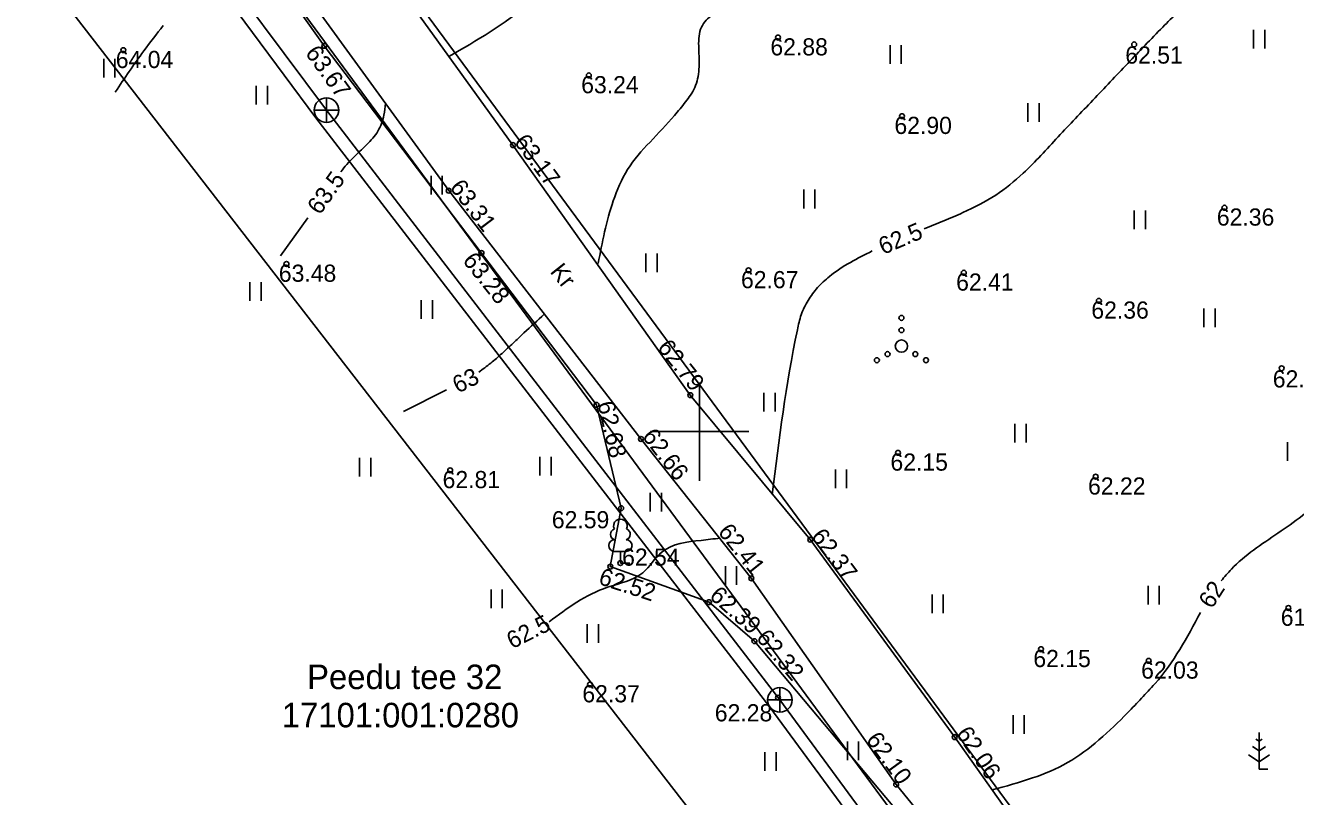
# Model space of a CAD drawing. Extents: x 643123 to 643699, y 6456101 to 6456901.
# Drawn here: x 643472.5 to 643524.3, y 6456285.1 to 6456316.6 of the extents above; entities that cross this region are included whole.
import ezdxf

# ---------------------------------------------------------------- set-up
doc = ezdxf.new("R2010")
doc.units = 0
for name, color, linetype in [('AED', 7, 'Continuous'), ('ELKAEV', 7, 'Continuous'), ('HALJASTUS', 7, 'Continuous'), ('KKAEV', 7, 'Continuous'), ('KTRASS', 7, 'Continuous'), ('MOOTPIIR', 7, 'Continuous'), ('PIIR', 7, 'Continuous'), ('PUU', 7, 'Continuous'), ('SIRAJATIS', 7, 'Continuous'), ('TEE', 7, 'Continuous'), ('VORK', 7, 'Continuous'), ('VTRASS', 7, 'Continuous')]:
    doc.layers.add(name, color=color, linetype=linetype)

msp = doc.modelspace()

# ---------------------------------------------------------------- linework, layer by layer
at = {"layer": 'AED'}
msp.add_lwpolyline([(643502.928, 6456277.914), (643506.987, 6456279.325), (643508.876, 6456280.344), (643509.065, 6456282.421), (643508.166, 6456284.403), (643502.233, 6456291.456), (643500.382, 6456293.044), (643496.358, 6456294.496), (643496.8, 6456296.879), (643495.798, 6456301.091), (643491.105, 6456307.282), (643484.7, 6456315.731), (643479.324, 6456323.309), (643474.892, 6456329.404), (643468.305, 6456338.486), (643467.057, 6456339.733), (643462.296, 6456339.962), (643459.149, 6456338.878), (643454.288, 6456336.123)], dxfattribs=at)
at = {"layer": 'ELKAEV'}
for centre in [(643484.7, 6456315.731), (643503.193, 6456316.069), (643517.709, 6456315.79), (643476.513, 6456315.554), (643495.482, 6456314.526), (643508.249, 6456312.866), (643492.391, 6456311.685), (643489.771, 6456309.827), (643521.39, 6456309.129), (643491.105, 6456307.282), (643483.158, 6456306.838), (643501.994, 6456306.576), (643510.764, 6456306.478), (643516.274, 6456305.335), (643523.72, 6456302.584), (643499.62, 6456301.487), (643495.798, 6456301.091), (643497.607, 6456299.702), (643508.087, 6456299.137), (643489.833, 6456298.423), (643516.14, 6456298.161), (643496.8, 6456296.879), (643504.509, 6456295.596), (643496.358, 6456294.496), (643496.769, 6456294.64), (643502.108, 6456294.017), (643500.382, 6456293.044), (643523.996, 6456292.809), (643502.233, 6456291.456), (643513.911, 6456291.126), (643518.304, 6456290.655), (643495.529, 6456289.689), (643503.195, 6456289.153), (643510.396, 6456287.543), (643508.009, 6456285.611)]:
    msp.add_circle(centre, 0.1, dxfattribs=at)
at = {"layer": 'HALJASTUS'}
for p, q in [((643522.58, 6456316.381), (643522.58, 6456315.62)), ((643523.035, 6456316.381), (643523.035, 6456315.62)), ((643507.76, 6456315.765), (643507.76, 6456315.004)), ((643508.216, 6456315.765), (643508.216, 6456315.004)), ((643475.715, 6456315.206), (643475.715, 6456314.445)), ((643476.17, 6456315.206), (643476.17, 6456314.445)), ((643481.928, 6456314.101), (643481.928, 6456313.339)), ((643482.384, 6456314.101), (643482.384, 6456313.339)), ((643513.38, 6456313.388), (643513.38, 6456312.627)), ((643513.835, 6456313.388), (643513.835, 6456312.627)), ((643489.051, 6456310.429), (643489.051, 6456309.668)), ((643489.506, 6456310.429), (643489.506, 6456309.668)), ((643504.241, 6456309.867), (643504.241, 6456309.105)), ((643504.696, 6456309.867), (643504.696, 6456309.105)), ((643517.714, 6456309.019), (643517.714, 6456308.258)), ((643518.169, 6456309.019), (643518.169, 6456308.258)), ((643497.811, 6456307.258), (643497.811, 6456306.497)), ((643498.266, 6456307.258), (643498.266, 6456306.497)), ((643481.668, 6456306.089), (643481.668, 6456305.328)), ((643482.123, 6456306.089), (643482.123, 6456305.328)), ((643488.653, 6456305.361), (643488.653, 6456304.6)), ((643489.108, 6456305.361), (643489.108, 6456304.6)), ((643520.553, 6456305.019), (643520.553, 6456304.258)), ((643521.008, 6456305.019), (643521.008, 6456304.258)), ((643502.619, 6456301.577), (643502.619, 6456300.816)), ((643503.074, 6456301.577), (643503.074, 6456300.816)), ((643512.848, 6456300.323), (643512.848, 6456299.562)), ((643513.303, 6456300.323), (643513.303, 6456299.562)), ((643523.956, 6456299.57), (643523.956, 6456298.809)), ((643486.137, 6456298.934), (643486.137, 6456298.173)), ((643486.592, 6456298.934), (643486.592, 6456298.173)), ((643493.487, 6456298.967), (643493.487, 6456298.206)), ((643493.942, 6456298.967), (643493.942, 6456298.206)), ((643505.534, 6456298.461), (643505.534, 6456297.7)), ((643505.989, 6456298.461), (643505.989, 6456297.7)), ((643497.989, 6456297.51), (643497.989, 6456296.749)), ((643498.444, 6456297.51), (643498.444, 6456296.749)), ((643501.051, 6456294.517), (643501.051, 6456293.756)), ((643501.506, 6456294.517), (643501.506, 6456293.756)), ((643491.5, 6456293.568), (643491.5, 6456292.807)), ((643491.955, 6456293.568), (643491.955, 6456292.807)), ((643518.279, 6456293.715), (643518.279, 6456292.954)), ((643518.734, 6456293.715), (643518.734, 6456292.954)), ((643509.473, 6456293.36), (643509.473, 6456292.598)), ((643509.928, 6456293.36), (643509.928, 6456292.598)), ((643495.42, 6456292.145), (643495.42, 6456291.384)), ((643495.875, 6456292.145), (643495.875, 6456291.384)), ((643512.775, 6456288.432), (643512.775, 6456287.671)), ((643513.23, 6456288.432), (643513.23, 6456287.671)), ((643506.021, 6456287.366), (643506.021, 6456286.605)), ((643506.476, 6456287.366), (643506.476, 6456286.605)), ((643502.661, 6456286.927), (643502.661, 6456286.166)), ((643503.116, 6456286.927), (643503.116, 6456286.166))]:
    msp.add_line(p, q, dxfattribs=at)
for centre, radius in [((643508.224, 6456304.637), 0.1), ((643508.224, 6456304.137), 0.1), ((643508.224, 6456303.487), 0.25), ((643507.224, 6456302.912), 0.1), ((643507.659, 6456303.162), 0.1), ((643508.789, 6456303.162), 0.1), ((643509.224, 6456302.912), 0.1)]:
    msp.add_circle(centre, radius, dxfattribs=at)
at = {"layer": 'KKAEV'}
for p, q in [((643484.79, 6456312.61), (643484.79, 6456313.61)), ((643484.29, 6456313.11), (643485.29, 6456313.11)), ((643503.27, 6456288.56), (643503.27, 6456289.56)), ((643502.77, 6456289.06), (643503.77, 6456289.06))]:
    msp.add_line(p, q, dxfattribs=at)
for centre in [(643484.79, 6456313.11), (643503.27, 6456289.06)]:
    msp.add_circle(centre, 0.5, dxfattribs=at)
at = {"layer": 'KTRASS'}
for p, q in [((643466.66, 6456337.45), (643484.79, 6456313.11)), ((643484.79, 6456313.11), (643503.27, 6456289.06)), ((643503.27, 6456289.06), (643522.32, 6456263.14))]:
    msp.add_line(p, q, dxfattribs=at)
at = {"layer": 'MOOTPIIR'}
msp.add_lwpolyline([(643444.736, 6456376.761), (643458.837, 6456369.535), (643514.013, 6456367.012), (643600.264, 6456357.043), (643614.48, 6456310.922), (643610.825, 6456300.071), (643565.027, 6456240.194), (643548.127, 6456226.709), (643522.979, 6456254.341), (643461.859, 6456333.339), (643451.284, 6456335.372), (643428.144, 6456353.969), (643425.102, 6456360.135), (643441.39, 6456374.904)], close=True, dxfattribs=at)
at = {"layer": 'PIIR'}
for points in [[(643542.43, 6456244.32), (643459.95, 6456356.27), (643439.75, 6456383.69), (643436.36, 6456381.47), (643464.49, 6456343.35), (643539.8, 6456241.11)], [(643542.43, 6456244.32), (643560.24, 6456268.56), (643567.81, 6456286.13), (643574.34, 6456303.84), (643580.96, 6456327.41), (643584.91, 6456344.26), (643459.95, 6456356.27)], [(643496, 6456188.8), (643539.8, 6456241.11), (643464.49, 6456343.35), (643402.22, 6456303.53), (643327.72, 6456256.05), (643378.04, 6456252.4), (643420.14, 6456220.75), (643429.85, 6456269.07), (643468.6, 6456267.22), (643490.62, 6456252.95), (643466.15, 6456220.42), (643454.94, 6456197.42)]]:
    msp.add_lwpolyline(points, close=True, dxfattribs=at)
at = {"layer": 'PUU'}
for p, q in [((643497.009, 6456295.115), (643496.529, 6456295.115)), ((643496.769, 6456294.64), (643496.769, 6456295.115)), ((643497.149, 6456294.64), (643496.769, 6456294.64)), ((643522.799, 6456287.382), (643522.675, 6456287.465)), ((643522.799, 6456287.732), (643522.799, 6456286.232)), ((643522.924, 6456287.465), (643522.799, 6456287.382)), ((643522.375, 6456286.822), (643522.799, 6456286.539)), ((643522.799, 6456286.982), (643522.533, 6456287.16)), ((643523.066, 6456287.16), (643522.799, 6456286.982)), ((643522.799, 6456286.539), (643523.224, 6456286.822)), ((643523.159, 6456286.232), (643522.799, 6456286.232))]:
    msp.add_line(p, q, dxfattribs=at)
for centre, radius, start, end in [((643496.769, 6456296.16), 0.277, 332.5799, 207.4201), ((643496.599, 6456295.813), 0.233, 109.0217, 253.1415), ((643496.939, 6456295.813), 0.233, 286.8508, 70.9859), ((643496.532, 6456295.352), 0.238, 90.0016, 269.3953), ((643497.006, 6456295.352), 0.238, 270.6047, 89.9984)]:
    msp.add_arc(centre, radius, start, end, dxfattribs=at)
at = {"layer": 'SIRAJATIS'}
for p, q in [((643482.91, 6456307.163), (643484.03, 6456308.722)), ((643487.93, 6456300.822), (643489.679, 6456301.701))]:
    msp.add_line(p, q, dxfattribs=at)
for points in [[(643509.153, 6456308.271), (643509.946, 6456308.59), (643510.731, 6456308.931), (643512.067, 6456309.646), (643513.184, 6456310.536), (643514.61, 6456312.02), (643516.028, 6456313.516), (643517.446, 6456315.012), (643518.873, 6456316.495), (643520.097, 6456317.718), (643521.343, 6456318.922), (643522.591, 6456320.124), (643523.818, 6456321.341), (643524.167, 6456321.823), (643524.385, 6456322.384), (643524.591, 6456323.646), (643524.752, 6456324.929), (643525.035, 6456325.786), (643525.186, 6456326.035), (643525.498, 6456326.364), (643525.835, 6456326.651), (643526.203, 6456326.881), (643526.604, 6456327.034), (643528.514, 6456327.53), (643530.421, 6456328.029), (643531.201, 6456328.412), (643531.538, 6456328.702), (643531.832, 6456329.038), (643532.005, 6456329.314), (643532.156, 6456329.607), (643532.405, 6456330.233), (643532.773, 6456331.584), (643533.132, 6456332.936), (643533.369, 6456333.565), (643533.677, 6456334.138), (643534.24, 6456334.762), (643534.932, 6456335.326), (643535.599, 6456335.913), (643535.875, 6456336.242), (643535.991, 6456336.42), (643536.042, 6456336.513), (643536.088, 6456336.608), (643536.48, 6456338.015), (643536.571, 6456339.518), (643536.537, 6456341.061), (643536.553, 6456342.588)], [(643521.253, 6456293.911), (643521.672, 6456294.392), (643522.578, 6456295.17), (643523.57, 6456295.863), (643524.553, 6456296.568), (643525.431, 6456297.382), (643526.498, 6456298.638), (643527.539, 6456299.91), (643529.555, 6456302.505), (643530.798, 6456304.179), (643531.989, 6456305.875), (643533.107, 6456307.571), (643534.131, 6456309.249), (643534.255, 6456309.897), (643533.94, 6456310.525), (643532.504, 6456311.747), (643530.841, 6456312.956), (643530.243, 6456313.571), (643530.057, 6456313.883), (643529.969, 6456314.199), (643529.933, 6456314.617), (643529.949, 6456315.096), (643530.081, 6456315.586), (643530.21, 6456315.815), (643530.388, 6456316.036), (643530.813, 6456316.351), (643531.282, 6456316.497), (643531.859, 6456316.434), (643532.435, 6456316.062), (643533.59, 6456314.877), (643534.742, 6456313.909), (643535.316, 6456313.808), (643535.602, 6456313.907), (643535.745, 6456314), (643535.887, 6456314.125), (643536.497, 6456314.883), (643536.886, 6456315.644), (643537.186, 6456316.407), (643537.344, 6456316.789), (643537.527, 6456317.172), (643539.004, 6456319.97), (643540.472, 6456322.775), (643541.237, 6456324.4), (643541.881, 6456326.077), (643542.405, 6456327.798), (643542.622, 6456328.671), (643542.81, 6456329.551), (643542.972, 6456331.093), (643542.955, 6456332.648), (643542.904, 6456334.207), (643542.963, 6456335.759), (643543.084, 6456336.816), (643543.578, 6456339.967), (643543.707, 6456340.601)], [(643495.452, 6456325.154), (643495.014, 6456324.544), (643494.642, 6456323.895), (643494.325, 6456323.212), (643494.054, 6456322.5), (643493.948, 6456321.563), (643494.082, 6456320.596), (643494.195, 6456319.641), (643494.16, 6456319.181), (643494.022, 6456318.739), (643493.837, 6456318.374), (643493.62, 6456318.026), (643493.055, 6456317.458), (643489.779, 6456315.293)], [(643495.864, 6456306.852), (643496.48, 6456309.413), (643497.062, 6456310.686), (643497.977, 6456311.81), (643498.972, 6456312.889), (643499.422, 6456313.445), (643499.798, 6456314.029), (643499.969, 6456314.775), (643499.964, 6456315.628), (643500.04, 6456316.41), (643500.457, 6456316.939), (643500.631, 6456317.027)], [(643476.182, 6456313.849), (643477.342, 6456315.522), (643478.132, 6456316.557)], [(643485.377, 6456310.598), (643485.621, 6456310.899), (643485.881, 6456311.168), (643486.425, 6456311.695), (643486.886, 6456312.254), (643487.13, 6456312.902), (643487.19, 6456313.386)], [(643502.96, 6456297.44), (643503.982, 6456304.149), (643504.141, 6456304.766), (643504.42, 6456305.348), (643504.808, 6456305.875), (643505.292, 6456306.328), (643506.145, 6456306.903), (643507.028, 6456307.366)], [(643490.999, 6456302.426), (643491.483, 6456302.792), (643491.946, 6456303.191), (643492.395, 6456303.606), (643492.84, 6456304.023), (643493.669, 6456304.79)], [(643493.861, 6456292.247), (643496.245, 6456293.654), (643497.679, 6456294.238), (643498.466, 6456295.096), (643500.056, 6456295.567), (643500.832, 6456295.654)], [(643511.916, 6456285.395), (643513.573, 6456285.876), (643514.998, 6456286.503), (643516.277, 6456287.43), (643517.45, 6456288.541), (643518.01, 6456289.13), (643518.557, 6456289.721), (643519.568, 6456291.116), (643520.413, 6456292.62)]]:
    msp.add_spline(points, degree=3, dxfattribs=at)
at = {"layer": 'TEE'}
for points in [[(643429.839, 6456360.639), (643436.482, 6456364.117), (643443.199, 6456367.703), (643443.7, 6456371.298), (643441.39, 6456374.904), (643444.736, 6456376.761), (643449.735, 6456368.549), (643452.697, 6456365.087), (643459.412, 6456356.48), (643466.061, 6456347.625), (643470.151, 6456342.035), (643477.443, 6456332.044), (643485.2, 6456321.656), (643492.391, 6456311.685), (643499.62, 6456301.487), (643504.509, 6456295.596), (643510.396, 6456287.543), (643513.264, 6456283.488), (643518.287, 6456276.912), (643524.428, 6456268.013), (643529.263, 6456260.849), (643533.153, 6456255.852), (643538.353, 6456248.74), (643539.542, 6456247.689)], [(643537.513, 6456244.324), (643536.522, 6456246.121), (643530.818, 6456254.367), (643527.323, 6456259.149), (643522.378, 6456266.393), (643515.75, 6456274.983), (643511.16, 6456281.737), (643508.009, 6456285.611), (643502.108, 6456294.017), (643497.607, 6456299.702), (643489.771, 6456309.827), (643482.548, 6456319.795), (643475.261, 6456330.303), (643467.841, 6456340.356), (643462.269, 6456347.611), (643456.841, 6456354.621), (643450.441, 6456361.774), (643448.83, 6456362.912), (643445.231, 6456362.747), (643439.841, 6456360.112), (643431.977, 6456356.043)]]:
    msp.add_lwpolyline(points, dxfattribs=at)
at = {"layer": 'VORK'}
for p, q in [((643500, 6456302), (643500, 6456298)), ((643498, 6456300), (643502, 6456300))]:
    msp.add_line(p, q, dxfattribs=at)
at = {"layer": 'VTRASS'}
msp.add_lwpolyline([(643541.81, 6456240.26), (643521.91, 6456262.84), (643502.86, 6456288.76), (643484.36, 6456312.8), (643466.27, 6456337.17), (643448.99, 6456361.52), (643442.68, 6456358.9), (643429.8, 6456353.92)], dxfattribs=at)

# ---------------------------------------------------------------- texts
at = {"layer": 'ELKAEV'}
for s, p in [(' 62.88', (643502.623, 6456315.341)), (' 64.04', (643475.943, 6456314.826)), (' 62.51', (643517.089, 6456315.007)), (' 63.24', (643494.912, 6456313.798)), (' 62.90', (643507.679, 6456312.138)), (' 62.36', (643520.82, 6456308.401)), (' 63.48', (643482.588, 6456306.11)), (' 62.67', (643501.424, 6456305.848)), (' 62.41', (643510.194, 6456305.75)), (' 62.36', (643515.704, 6456304.607)), (' 62.21', (643523.1, 6456301.8)), (' 62.15', (643507.517, 6456298.409)), (' 62.81', (643489.263, 6456297.695)), (' 62.22', (643515.57, 6456297.433)), (' 62.59', (643493.715, 6456296.059)), (' 62.54', (643496.58, 6456294.533)), (' 61.91', (643523.426, 6456292.081)), (' 62.15', (643513.341, 6456290.398)), (' 62.03', (643517.734, 6456289.927)), (' 62.37', (643494.959, 6456288.961)), (' 62.28', (643500.357, 6456288.185))]:
    msp.add_text(s, height=0.7, dxfattribs=at).set_placement(p)
for s, rotation, p in [(' 63.67', 305.683, (643483.747, 6456315.647)), (' 63.17', 306.4623, (643492.255, 6456312.021)), (' 63.31', 307.1368, (643489.629, 6456310.162)), (' 63.28', 308.6427, (643490.146, 6456307.168)), (' 62.79', 308.6427, (643498.083, 6456303.617)), (' 62.68', 282.9104, (643495.772, 6456301.411)), (' 62.66', 307.3885, (643497.468, 6456300.005)), (' 62.41', 308.5106, (643500.554, 6456296.108)), (' 62.37', 307.2458, (643504.353, 6456295.926)), (' 62.52', 341.8369, (643495.59, 6456293.879)), (' 62.39', 318.6041, (643500.161, 6456293.412)), (' 62.32', 310.1475, (643502.103, 6456291.773)), (' 62.06', 304.3025, (643510.28, 6456287.898)), (' 62.10', 306.0143, (643506.602, 6456287.646))]:
    msp.add_text(s, height=0.7, rotation=rotation, dxfattribs=at).set_placement(p)
at = {"layer": 'PIIR'}
for s, p in [('Peedu tee 32', (643484.001, 6456289.5)), ('17101:001:0280', (643482.97, 6456287.941))]:
    msp.add_text(s, height=1, dxfattribs=at).set_placement(p)
at = {"layer": 'SIRAJATIS'}
for s, rotation, p in [('63.5', 54.3109, (643484.518, 6456308.802)), ('62.5', 22.9148, (643507.477, 6456307.202)), ('63', 26.6715, (643490.149, 6456301.545)), ('62', 57.2531, (643520.876, 6456292.738)), ('62.5', 26.6715, (643492.358, 6456291.121))]:
    msp.add_text(s, height=0.7, rotation=rotation, dxfattribs=at).set_placement(p)
at = {"layer": 'TEE'}
msp.add_text('Kr', height=0.7, rotation=308.4704, dxfattribs=at).set_placement((643493.874, 6456306.516))

doc.saveas('drawing.dxf')
